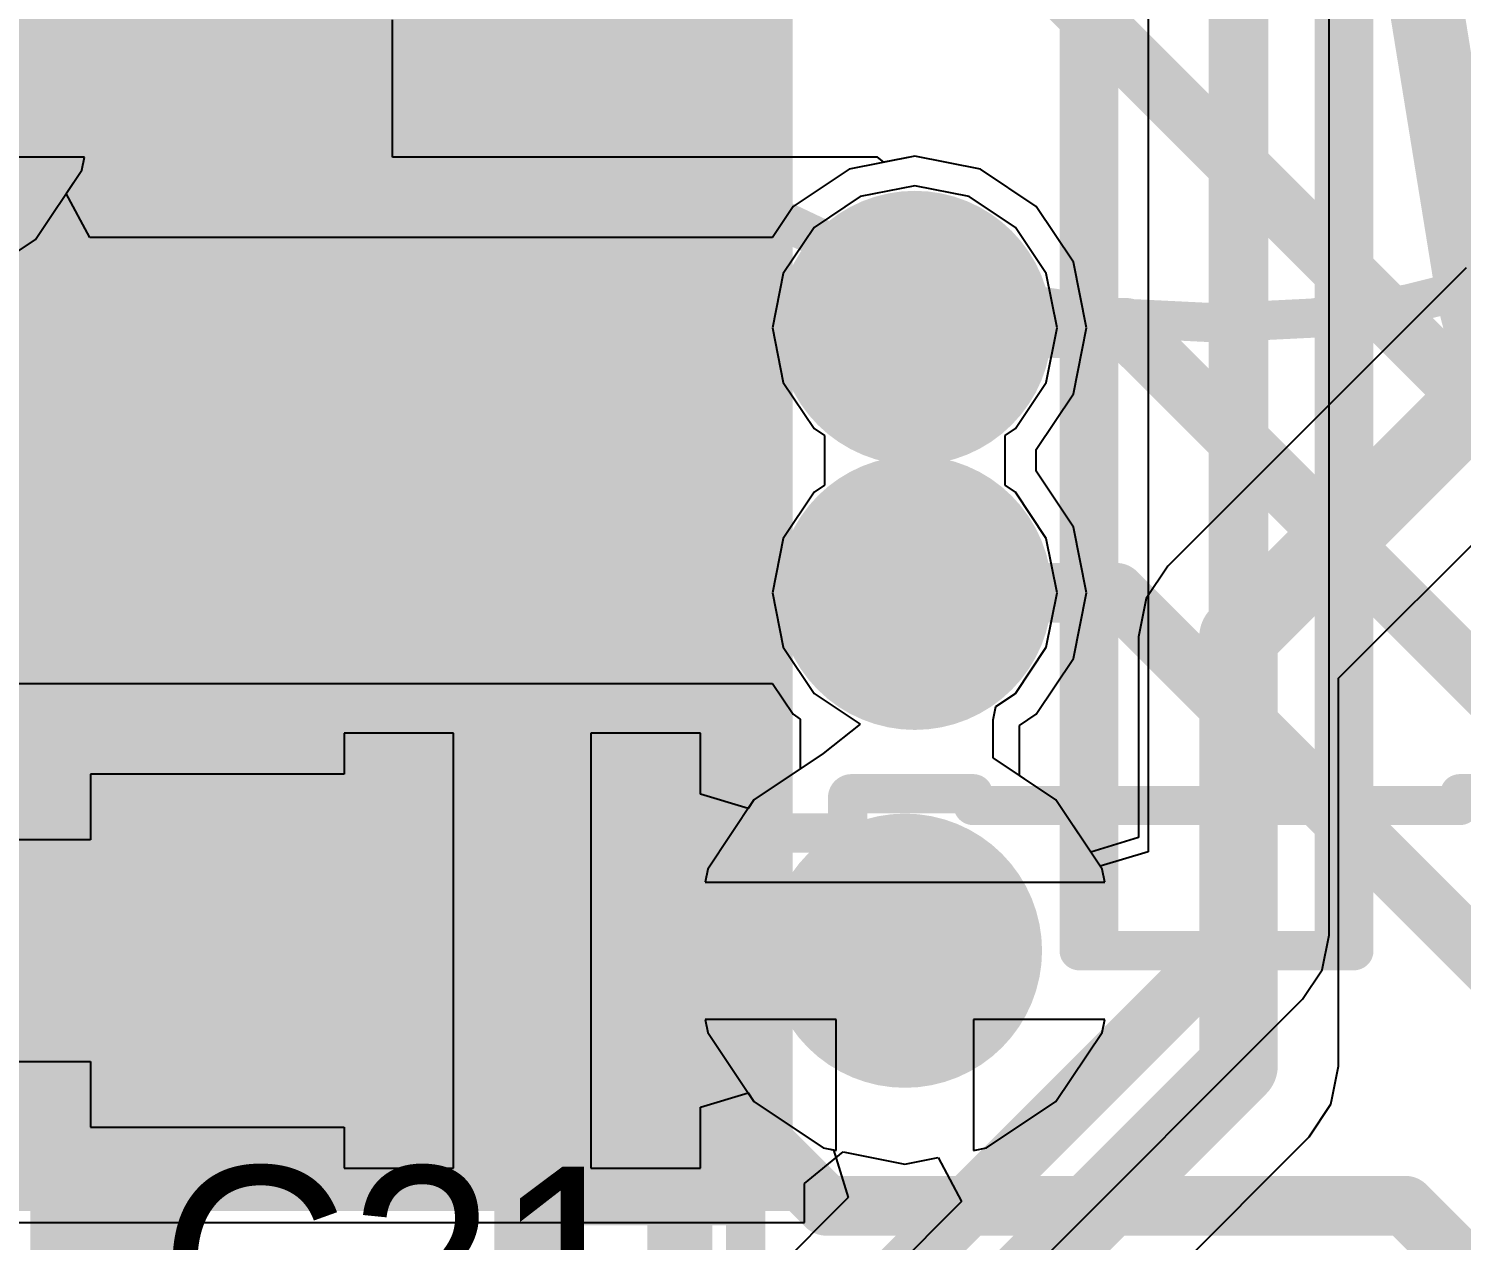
# Model space of a CAD drawing. Header units: millimetres. Extents: x 6 to 417, y 41 to 311.
# Drawn here: x 84.617 to 88.268, y 95.162 to 98.25 of the extents above; entities that cross this region are included whole.
import ezdxf

# ---------------------------------------------------------------- set-up
doc = ezdxf.new("R2010")
doc.units = ezdxf.units.MM
for name, color, linetype in [('BottomLayer', 5, 'Continuous'), ('BottomPaste', 16, 'Continuous'), ('BottomSolder', 6, 'Continuous'), ('DrillDrawing', 1, 'Continuous'), ('KeepOutLayer', 6, 'Continuous'), ('Mechanical2', 216, 'Continuous'), ('Mechanical4', 56, 'Continuous'), ('MidLayer1', 16, 'Continuous'), ('MidLayer2', 76, 'Continuous'), ('MultiLayer', 9, 'Continuous'), ('TopLayer', 1, 'Continuous'), ('TopOverlay', 2, 'Continuous'), ('TopPaste', 8, 'Continuous'), ('TopSolder', 216, 'Continuous')]:
    doc.layers.add(name, color=color, linetype=linetype)

msp = doc.modelspace()

# ---------------------------------------------------------------- linework, layer by layer
at = {"layer": 'BottomLayer'}
for p, q in [((85.544, 97.922), (85.544, 98.272)), ((86.7805, 97.922), (85.544, 97.922)), ((86.7962, 97.9091), (86.7805, 97.922)), ((86.875, 97.9248), (86.7962, 97.9091)), ((87.0425, 97.8915), (86.875, 97.9248)), ((87.1846, 97.7966), (87.0425, 97.8915)), ((87.2795, 97.6545), (87.1846, 97.7966)), ((87.3128, 97.487), (87.2795, 97.6545)), ((88.2798, 97.6402), (87.5198, 96.8802)), ((87.2795, 97.3194), (87.3128, 97.487)), ((87.1846, 97.1774), (87.2795, 97.3194)), ((87.9549, 96.5944), (88.5656, 97.2051)), ((87.1846, 97.1216), (87.1846, 97.1774)), ((87.2795, 96.9795), (87.1846, 97.1216)), ((87.3128, 96.812), (87.2795, 96.9795)), ((87.5198, 96.8802), (87.4645, 96.7975)), ((87.2795, 96.6444), (87.3128, 96.812)), ((87.4645, 96.7975), (87.4451, 96.7)), ((87.4451, 96.7), (87.4451, 96.1882)), ((87.1846, 96.5024), (87.2795, 96.6444)), ((87.9549, 95.6061), (87.9549, 96.5944)), ((87.1416, 96.4737), (87.1846, 96.5024)), ((87.1416, 96.3467), (87.1416, 96.4737)), ((87.2346, 96.2846), (87.1416, 96.3467)), ((87.3236, 96.1513), (87.2346, 96.2846)), ((87.4451, 96.1882), (87.3236, 96.1513)), ((87.9387, 95.5247), (87.9549, 95.6061)), ((87.8802, 95.4258), (87.9355, 95.5085)), ((87.9355, 95.5085), (87.9387, 95.5247)), ((87.4519, 94.9975), (87.8802, 95.4258)), ((86.594, 95.307), (86.6922, 95.3875)), ((86.6922, 95.3875), (86.85, 95.3562)), ((86.85, 95.3562), (86.9346, 95.373)), ((86.9346, 95.373), (86.9944, 95.261)), ((86.594, 95.207), (86.594, 95.307)), ((86.9944, 95.261), (85.9884, 94.2549)), ((84.494, 95.207), (86.594, 95.207))]:
    msp.add_line(p, q, dxfattribs=at)
for points, const_width in [([(84.25, 98.097), (85.54, 98.097)], 0.254), ([(83.455, 97.487), (85.54, 97.487)], 0.2), ([(87.7, 96.7), (88.46, 97.46)], 0.2), ([(83.455, 96.812), (85.55, 96.812)], 0.2), ([(87.7, 95.6061), (87.7, 96.7)], 0.2), ([(84.25, 95.9), (84.542, 96.192)], 0.254), ([(84.542, 96.192), (85.54, 96.192)], 0.254), ([(84.25, 95.849), (84.542, 95.557)], 0.254), ([(84.542, 95.557), (85.54, 95.557)], 0.254), ([(86.0939, 94), (87.7, 95.6061)], 0.2)]:
    msp.add_lwpolyline(points, dxfattribs=dict(at, const_width=const_width))
for points, const_width in [([(85.4765, 98.097, 1), (85.6035, 98.097, 1)], 0.127), ([(86.7353, 97.487, 1), (87.0147, 97.487, 1)], 0.2794), ([(85.49, 97.487, 1), (85.59, 97.487, 1)], 0.1), ([(86.7353, 96.812, 1), (87.0147, 96.812, 1)], 0.2794), ([(85.5, 96.812, 1), (85.6, 96.812, 1)], 0.1), ([(87.65, 96.7, 1), (87.75, 96.7, 1)], 0.1), ([(87.65, 96.7, 1), (87.75, 96.7, 1)], 0.1), ([(84.4785, 96.192, 1), (84.6055, 96.192, 1)], 0.127), ([(84.4785, 96.192, 1), (84.6055, 96.192, 1)], 0.127), ([(85.4765, 96.192, 1), (85.6035, 96.192, 1)], 0.127), ([(86.7103, 95.9, 1), (86.9897, 95.9, 1)], 0.2794), ([(84.4785, 95.557, 1), (84.6055, 95.557, 1)], 0.127), ([(84.4785, 95.557, 1), (84.6055, 95.557, 1)], 0.127), ([(85.4765, 95.557, 1), (85.6035, 95.557, 1)], 0.127), ([(87.65, 95.6061, 1), (87.75, 95.6061, 1)], 0.1), ([(87.65, 95.6061, 1), (87.75, 95.6061, 1)], 0.1)]:
    msp.add_lwpolyline(points, format="xyb", close=True, dxfattribs=dict(at, const_width=const_width))
for points in [[(86.444, 97.897), (86.444, 98.297), (84.644, 97.897), (84.644, 98.297)], [(86.444, 97.262), (86.444, 97.662), (84.644, 97.262), (84.644, 97.662)], [(86.444, 96.627), (86.444, 97.027), (84.644, 96.627), (84.644, 97.027)], [(86.444, 95.992), (86.444, 96.392), (84.644, 95.992), (84.644, 96.392)], [(86.444, 95.357), (86.444, 95.757), (84.644, 95.357), (84.644, 95.757)]]:
    msp.add_solid(points, dxfattribs=at)
at = {"layer": 'BottomPaste'}
for points in [[(86.394, 97.947), (86.394, 98.247), (84.694, 97.947), (84.694, 98.247)], [(86.394, 97.312), (86.394, 97.612), (84.694, 97.312), (84.694, 97.612)], [(86.394, 96.677), (86.394, 96.977), (84.694, 96.677), (84.694, 96.977)], [(86.394, 96.042), (86.394, 96.342), (84.694, 96.042), (84.694, 96.342)], [(86.394, 95.407), (86.394, 95.707), (84.694, 95.407), (84.694, 95.707)]]:
    msp.add_solid(points, dxfattribs=at)
at = {"layer": 'BottomSolder', "const_width": 0.3494}
for points in [[(86.7003, 97.487, 1), (87.0497, 97.487, 1)], [(86.7003, 96.812, 1), (87.0497, 96.812, 1)], [(86.6753, 95.9, 1), (87.0247, 95.9, 1)]]:
    msp.add_lwpolyline(points, format="xyb", close=True, dxfattribs=at)
at = {"layer": 'BottomSolder'}
for points in [[(86.564, 97.777), (86.564, 98.417), (84.524, 97.777), (84.524, 98.417)], [(86.564, 97.142), (86.564, 97.782), (84.524, 97.142), (84.524, 97.782)], [(86.564, 96.507), (86.564, 97.147), (84.524, 96.507), (84.524, 97.147)], [(86.564, 95.872), (86.564, 96.512), (84.524, 95.872), (84.524, 96.512)], [(86.564, 95.237), (86.564, 95.877), (84.524, 95.237), (84.524, 95.877)]]:
    msp.add_solid(points, dxfattribs=at)
at = {"layer": 'DrillDrawing', "const_width": 0.1}
for points in [[(119.9857, 99, -39.996351), (119.9857, 101)], [(119.9819, 99, -39.98872), (119.9819, 101)]]:
    msp.add_lwpolyline(points, format="xyb", dxfattribs=at)
at = {"layer": 'DrillDrawing', "const_width": 0.1524}
for points in [[(86.7988, 97.487, 1), (86.9512, 97.487, 1)], [(86.7988, 96.812, 1), (86.9512, 96.812, 1)], [(86.7738, 95.9, 1), (86.9262, 95.9, 1)]]:
    msp.add_lwpolyline(points, format="xyb", close=True, dxfattribs=at)
at = {"layer": 'KeepOutLayer', "const_width": 0.1}
msp.add_lwpolyline([(119.9857, 99, -39.996351), (119.9857, 101)], format="xyb", dxfattribs=at)
at = {"layer": 'Mechanical2', "const_width": 0.1}
for points in [[(85.8539, 94.9), (85.8539, 105.1)], [(86.0039, 95.25), (86.0039, 104.75)], [(86.2039, 95.35), (86.2039, 104.65)], [(86.3089, 95.35), (86.3089, 104.65)], [(86.4139, 96.96), (86.4139, 103.675)], [(86.4419, 96.96), (86.4419, 103.675)], [(86.4439, 96.96), (86.4439, 103.675)], [(86.4719, 96.96), (86.4719, 103.675)], [(87.2939, 95.9), (87.2939, 103.6)], [(87.3439, 95.9), (87.3439, 103.6)], [(87.9439, 95.9), (87.9439, 103.6)], [(87.9939, 95.9), (87.9939, 103.6)], [(85.9539, 97.4212), (85.9539, 102.5787)], [(85.0439, 98.3), (85.9539, 97.4212)], [(85.9539, 96.8), (85.9539, 97.4212)], [(85.9539, 97.4212), (86.3089, 97.0784)], [(86.3089, 97.0784), (86.5972, 96.8)], [(85.1439, 96.69), (85.1439, 96.96)], [(85.1439, 96.96), (85.2439, 96.96)], [(85.2439, 96.69), (85.2439, 96.96)], [(85.2439, 96.96), (85.2939, 96.96)], [(85.2939, 96.69), (85.2939, 96.96)], [(85.2939, 96.96), (86.0639, 96.96)], [(86.0639, 96.69), (86.0639, 96.96)], [(86.0639, 96.96), (86.3263, 96.96)], [(86.1505, 96.69), (86.1505, 96.96)], [(86.1539, 96.66), (86.1539, 96.96)], [(86.2975, 96.69), (86.2975, 96.96)], [(86.3109, 96.69), (86.3109, 96.96)], [(86.3263, 96.69), (86.3263, 96.96)], [(86.3263, 96.96), (86.4733, 96.96)], [(86.4109, 96.69), (86.4109, 96.96)], [(86.4733, 96.69), (86.4733, 96.96)], [(86.4733, 96.96), (86.5139, 96.96)], [(86.5139, 96.69), (86.5139, 96.96)], [(85.8539, 96.875), (86.0069, 96.875)], [(86.0069, 96.275), (86.0069, 96.875)], [(85.3839, 96.8), (85.3845, 96.8)], [(85.3839, 96.2), (85.3839, 96.8)], [(85.3845, 96.2), (85.3845, 96.8)], [(85.3845, 96.8), (85.5434, 96.8)], [(85.5434, 96.35), (85.5434, 96.8)], [(85.5434, 96.8), (85.6751, 96.8)], [(85.5839, 96.2), (85.5839, 96.8)], [(85.5842, 96.2), (85.5842, 96.8)], [(85.6751, 96.35), (85.6751, 96.8)], [(85.6751, 96.8), (85.7039, 96.8)], [(85.7039, 96.35), (85.7039, 96.8)], [(85.7039, 96.8), (86.0035, 96.8)], [(85.7394, 96.35), (85.7394, 96.8)], [(85.7431, 96.35), (85.7431, 96.8)], [(85.7939, 96.2), (85.7939, 96.8)], [(85.8035, 96.35), (85.8035, 96.8)], [(85.9539, 96.2), (85.9539, 96.8)], [(86.0035, 96.8), (86.3089, 96.8)], [(86.0035, 96.35), (86.0035, 96.8)], [(86.3089, 96.8), (86.5972, 96.8)], [(85.1439, 96.69), (85.2439, 96.69)], [(85.2439, 96.69), (85.2939, 96.69)], [(85.2939, 96.69), (86.0639, 96.69)], [(86.0639, 96.69), (86.3263, 96.69)], [(86.3263, 96.69), (86.4733, 96.69)], [(86.4139, 96.325), (86.4139, 96.69)], [(86.4419, 96.325), (86.4419, 96.69)], [(86.4439, 96.325), (86.4439, 96.69)], [(86.4719, 96.325), (86.4719, 96.69)], [(86.4733, 96.69), (86.5139, 96.69)], [(85.8539, 96.66), (86.1539, 96.66)], [(85.1439, 96.055), (85.1439, 96.325)], [(85.1439, 96.325), (85.2439, 96.325)], [(85.2439, 96.055), (85.2439, 96.325)], [(85.2439, 96.325), (85.2939, 96.325)], [(85.2939, 96.055), (85.2939, 96.325)], [(85.2939, 96.325), (86.0639, 96.325)], [(85.5264, 96.2), (85.5365, 96.35)], [(85.5365, 96.35), (85.5434, 96.35)], [(85.5434, 96.35), (85.6751, 96.35)], [(85.6751, 96.35), (85.7039, 96.35)], [(85.7039, 96.35), (86.0035, 96.35)], [(85.7261, 96.2), (85.7363, 96.35)], [(86.0639, 96.055), (86.0639, 96.325)], [(86.0639, 96.325), (86.3263, 96.325)], [(86.1505, 96.055), (86.1505, 96.325)], [(86.1539, 96.025), (86.1539, 96.325)], [(86.2975, 96.055), (86.2975, 96.325)], [(86.3109, 96.055), (86.3109, 96.325)], [(86.3263, 96.055), (86.3263, 96.325)], [(86.3263, 96.325), (86.4733, 96.325)], [(86.4109, 96.055), (86.4109, 96.325)], [(86.4733, 96.055), (86.4733, 96.325)], [(86.4733, 96.325), (86.5139, 96.325)], [(86.5139, 96.055), (86.5139, 96.325)], [(86.7039, 96.2), (86.7039, 96.29)], [(86.7139, 96.3), (87.0239, 96.3)], [(87.0239, 96.27), (87.0239, 96.3)], [(88.2639, 96.3), (88.5739, 96.3)], [(88.2639, 96.27), (88.2639, 96.3)], [(85.8539, 96.275), (86.0069, 96.275)], [(87.0239, 96.27), (88.2639, 96.27)], [(85.3839, 96.2), (85.3845, 96.2)], [(85.3845, 96.2), (85.5264, 96.2)], [(85.5264, 96.2), (85.7261, 96.2)], [(85.7261, 96.2), (85.7939, 96.2)], [(85.7939, 96.2), (85.9539, 96.2)], [(85.9539, 94.095), (85.9539, 96.2)], [(85.9539, 96.2), (86.3089, 96.2)], [(86.3089, 96.2), (86.7039, 96.2)], [(85.1439, 96.055), (85.2439, 96.055)], [(85.2439, 96.055), (85.2939, 96.055)], [(85.2939, 96.055), (86.0639, 96.055)], [(86.0639, 96.055), (86.3263, 96.055)], [(86.3263, 96.055), (86.4733, 96.055)], [(86.4139, 95.69), (86.4139, 96.055)], [(86.4419, 95.69), (86.4419, 96.055)], [(86.4439, 95.69), (86.4439, 96.055)], [(86.4719, 95.69), (86.4719, 96.055)], [(86.4733, 96.055), (86.5139, 96.055)], [(85.8539, 96.025), (86.1539, 96.025)], [(87.2939, 95.9), (87.9939, 95.9)], [(85.1439, 95.42), (85.1439, 95.69)], [(85.1439, 95.69), (85.2439, 95.69)], [(85.2439, 95.42), (85.2439, 95.69)], [(85.2439, 95.69), (85.2939, 95.69)], [(85.2939, 95.42), (85.2939, 95.69)], [(85.2939, 95.69), (86.0639, 95.69)], [(86.0639, 95.42), (86.0639, 95.69)], [(86.0639, 95.69), (86.3263, 95.69)], [(86.1505, 95.42), (86.1505, 95.69)], [(86.1539, 95.39), (86.1539, 95.69)], [(86.2975, 95.42), (86.2975, 95.69)], [(86.3109, 95.42), (86.3109, 95.69)], [(86.3263, 95.42), (86.3263, 95.69)], [(86.3263, 95.69), (86.4733, 95.69)], [(86.4109, 95.42), (86.4109, 95.69)], [(86.4733, 95.42), (86.4733, 95.69)], [(86.4733, 95.69), (86.5139, 95.69)], [(86.5139, 95.42), (86.5139, 95.69)], [(85.1439, 95.42), (85.2439, 95.42)], [(85.2439, 95.42), (85.2939, 95.42)], [(85.2939, 95.42), (86.0639, 95.42)], [(86.0639, 95.42), (86.3263, 95.42)], [(86.3263, 95.42), (86.4733, 95.42)], [(86.4139, 95.25), (86.4139, 95.42)], [(86.4419, 95.35), (86.4419, 95.42)], [(86.4439, 95.35), (86.4439, 95.42)], [(86.4719, 95.35), (86.4719, 95.42)], [(86.4733, 95.42), (86.5139, 95.42)], [(85.8539, 95.39), (86.1539, 95.39)], [(86.0039, 95.35), (86.4419, 95.35)], [(86.2439, 91.8), (86.2439, 95.35)], [(86.3089, 94.3), (86.3089, 95.35)], [(86.4419, 95.35), (86.4719, 95.35)], [(86.4439, 94.3), (86.4439, 95.35)], [(86.0039, 95.25), (86.4139, 95.25)]]:
    msp.add_lwpolyline(points, dxfattribs=at)
at = {"layer": 'Mechanical2'}
for points, const_width in [([(90.1439, 100, 1), (85.1439, 100, 1)], 0.1), ([(85.9289, 97.4212, 1), (85.9789, 97.4212, 1)], 0.05), ([(85.9289, 97.4212, 1), (85.9789, 97.4212, 1)], 0.05), ([(85.9289, 97.4212, 1), (85.9789, 97.4212, 1)], 0.05), ([(85.9289, 97.4212, 1), (85.9789, 97.4212, 1)], 0.05), ([(86.2839, 97.0784, 1), (86.3339, 97.0784, 1)], 0.05), ([(86.2839, 97.0784, 1), (86.3339, 97.0784, 1)], 0.05), ([(85.1189, 96.96, 1), (85.1689, 96.96, 1)], 0.05), ([(85.1189, 96.96, 1), (85.1689, 96.96, 1)], 0.05), ([(85.2189, 96.96, 1), (85.2689, 96.96, 1)], 0.05), ([(85.2189, 96.96, 1), (85.2689, 96.96, 1)], 0.05), ([(85.2189, 96.96, 1), (85.2689, 96.96, 1)], 0.05), ([(85.2689, 96.96, 1), (85.3189, 96.96, 1)], 0.05), ([(85.2689, 96.96, 1), (85.3189, 96.96, 1)], 0.05), ([(85.2689, 96.96, 1), (85.3189, 96.96, 1)], 0.05), ([(86.0389, 96.96, 1), (86.0889, 96.96, 1)], 0.05), ([(86.0389, 96.96, 1), (86.0889, 96.96, 1)], 0.05), ([(86.0389, 96.96, 1), (86.0889, 96.96, 1)], 0.05), ([(86.1255, 96.96, 1), (86.1755, 96.96, 1)], 0.05), ([(86.1289, 96.96, 1), (86.1789, 96.96, 1)], 0.05), ([(86.2725, 96.96, 1), (86.3225, 96.96, 1)], 0.05), ([(86.2859, 96.96, 1), (86.3359, 96.96, 1)], 0.05), ([(86.3013, 96.96, 1), (86.3513, 96.96, 1)], 0.05), ([(86.3013, 96.96, 1), (86.3513, 96.96, 1)], 0.05), ([(86.3013, 96.96, 1), (86.3513, 96.96, 1)], 0.05), ([(86.3859, 96.96, 1), (86.4359, 96.96, 1)], 0.05), ([(86.3889, 96.96, 1), (86.4389, 96.96, 1)], 0.05), ([(86.4169, 96.96, 1), (86.4669, 96.96, 1)], 0.05), ([(86.4189, 96.96, 1), (86.4689, 96.96, 1)], 0.05), ([(86.4469, 96.96, 1), (86.4969, 96.96, 1)], 0.05), ([(86.4483, 96.96, 1), (86.4983, 96.96, 1)], 0.05), ([(86.4483, 96.96, 1), (86.4983, 96.96, 1)], 0.05), ([(86.4483, 96.96, 1), (86.4983, 96.96, 1)], 0.05), ([(86.4889, 96.96, 1), (86.5389, 96.96, 1)], 0.05), ([(86.4889, 96.96, 1), (86.5389, 96.96, 1)], 0.05), ([(85.8289, 96.875, 1), (85.8789, 96.875, 1)], 0.05), ([(85.9819, 96.875, 1), (86.0319, 96.875, 1)], 0.05), ([(85.9819, 96.875, 1), (86.0319, 96.875, 1)], 0.05), ([(85.3589, 96.8, 1), (85.4089, 96.8, 1)], 0.05), ([(85.3589, 96.8, 1), (85.4089, 96.8, 1)], 0.05), ([(85.3595, 96.8, 1), (85.4095, 96.8, 1)], 0.05), ([(85.3595, 96.8, 1), (85.4095, 96.8, 1)], 0.05), ([(85.3595, 96.8, 1), (85.4095, 96.8, 1)], 0.05), ([(85.5184, 96.8, 1), (85.5684, 96.8, 1)], 0.05), ([(85.5184, 96.8, 1), (85.5684, 96.8, 1)], 0.05), ([(85.5184, 96.8, 1), (85.5684, 96.8, 1)], 0.05), ([(85.5589, 96.8, 1), (85.6089, 96.8, 1)], 0.05), ([(85.5592, 96.8, 1), (85.6092, 96.8, 1)], 0.05), ([(85.6501, 96.8, 1), (85.7001, 96.8, 1)], 0.05), ([(85.6501, 96.8, 1), (85.7001, 96.8, 1)], 0.05), ([(85.6501, 96.8, 1), (85.7001, 96.8, 1)], 0.05), ([(85.6789, 96.8, 1), (85.7289, 96.8, 1)], 0.05), ([(85.6789, 96.8, 1), (85.7289, 96.8, 1)], 0.05), ([(85.6789, 96.8, 1), (85.7289, 96.8, 1)], 0.05), ([(85.7144, 96.8, 1), (85.7644, 96.8, 1)], 0.05), ([(85.7181, 96.8, 1), (85.7681, 96.8, 1)], 0.05), ([(85.7689, 96.8, 1), (85.8189, 96.8, 1)], 0.05), ([(85.7785, 96.8, 1), (85.8285, 96.8, 1)], 0.05), ([(85.9289, 96.8, 1), (85.9789, 96.8, 1)], 0.05), ([(85.9289, 96.8, 1), (85.9789, 96.8, 1)], 0.05), ([(85.9785, 96.8, 1), (86.0285, 96.8, 1)], 0.05), ([(85.9785, 96.8, 1), (86.0285, 96.8, 1)], 0.05), ([(85.9785, 96.8, 1), (86.0285, 96.8, 1)], 0.05), ([(86.2839, 96.8, 1), (86.3339, 96.8, 1)], 0.05), ([(86.2839, 96.8, 1), (86.3339, 96.8, 1)], 0.05), ([(86.5722, 96.8, 1), (86.6222, 96.8, 1)], 0.05), ([(86.5722, 96.8, 1), (86.6222, 96.8, 1)], 0.05), ([(85.1189, 96.69, 1), (85.1689, 96.69, 1)], 0.05), ([(85.1189, 96.69, 1), (85.1689, 96.69, 1)], 0.05), ([(85.2189, 96.69, 1), (85.2689, 96.69, 1)], 0.05), ([(85.2189, 96.69, 1), (85.2689, 96.69, 1)], 0.05), ([(85.2189, 96.69, 1), (85.2689, 96.69, 1)], 0.05), ([(85.2689, 96.69, 1), (85.3189, 96.69, 1)], 0.05), ([(85.2689, 96.69, 1), (85.3189, 96.69, 1)], 0.05), ([(85.2689, 96.69, 1), (85.3189, 96.69, 1)], 0.05), ([(86.0389, 96.69, 1), (86.0889, 96.69, 1)], 0.05), ([(86.0389, 96.69, 1), (86.0889, 96.69, 1)], 0.05), ([(86.0389, 96.69, 1), (86.0889, 96.69, 1)], 0.05), ([(86.1255, 96.69, 1), (86.1755, 96.69, 1)], 0.05), ([(86.2725, 96.69, 1), (86.3225, 96.69, 1)], 0.05), ([(86.2859, 96.69, 1), (86.3359, 96.69, 1)], 0.05), ([(86.3013, 96.69, 1), (86.3513, 96.69, 1)], 0.05), ([(86.3013, 96.69, 1), (86.3513, 96.69, 1)], 0.05), ([(86.3013, 96.69, 1), (86.3513, 96.69, 1)], 0.05), ([(86.3859, 96.69, 1), (86.4359, 96.69, 1)], 0.05), ([(86.3889, 96.69, 1), (86.4389, 96.69, 1)], 0.05), ([(86.4169, 96.69, 1), (86.4669, 96.69, 1)], 0.05), ([(86.4189, 96.69, 1), (86.4689, 96.69, 1)], 0.05), ([(86.4469, 96.69, 1), (86.4969, 96.69, 1)], 0.05), ([(86.4483, 96.69, 1), (86.4983, 96.69, 1)], 0.05), ([(86.4483, 96.69, 1), (86.4983, 96.69, 1)], 0.05), ([(86.4483, 96.69, 1), (86.4983, 96.69, 1)], 0.05), ([(86.4889, 96.69, 1), (86.5389, 96.69, 1)], 0.05), ([(86.4889, 96.69, 1), (86.5389, 96.69, 1)], 0.05), ([(85.8289, 96.66, 1), (85.8789, 96.66, 1)], 0.05), ([(86.1289, 96.66, 1), (86.1789, 96.66, 1)], 0.05), ([(86.1289, 96.66, 1), (86.1789, 96.66, 1)], 0.05), ([(85.1189, 96.325, 1), (85.1689, 96.325, 1)], 0.05), ([(85.1189, 96.325, 1), (85.1689, 96.325, 1)], 0.05), ([(85.2189, 96.325, 1), (85.2689, 96.325, 1)], 0.05), ([(85.2189, 96.325, 1), (85.2689, 96.325, 1)], 0.05), ([(85.2189, 96.325, 1), (85.2689, 96.325, 1)], 0.05), ([(85.2689, 96.325, 1), (85.3189, 96.325, 1)], 0.05), ([(85.2689, 96.325, 1), (85.3189, 96.325, 1)], 0.05), ([(85.2689, 96.325, 1), (85.3189, 96.325, 1)], 0.05), ([(85.5115, 96.35, 1), (85.5615, 96.35, 1)], 0.05), ([(85.5115, 96.35, 1), (85.5615, 96.35, 1)], 0.05), ([(85.5184, 96.35, 1), (85.5684, 96.35, 1)], 0.05), ([(85.5184, 96.35, 1), (85.5684, 96.35, 1)], 0.05), ([(85.5184, 96.35, 1), (85.5684, 96.35, 1)], 0.05), ([(85.6501, 96.35, 1), (85.7001, 96.35, 1)], 0.05), ([(85.6501, 96.35, 1), (85.7001, 96.35, 1)], 0.05), ([(85.6501, 96.35, 1), (85.7001, 96.35, 1)], 0.05), ([(85.6789, 96.35, 1), (85.7289, 96.35, 1)], 0.05), ([(85.6789, 96.35, 1), (85.7289, 96.35, 1)], 0.05), ([(85.6789, 96.35, 1), (85.7289, 96.35, 1)], 0.05), ([(85.7113, 96.35, 1), (85.7613, 96.35, 1)], 0.05), ([(85.7144, 96.35, 1), (85.7644, 96.35, 1)], 0.05), ([(85.7181, 96.35, 1), (85.7681, 96.35, 1)], 0.05), ([(85.7785, 96.35, 1), (85.8285, 96.35, 1)], 0.05), ([(85.9785, 96.35, 1), (86.0285, 96.35, 1)], 0.05), ([(85.9785, 96.35, 1), (86.0285, 96.35, 1)], 0.05), ([(86.0389, 96.325, 1), (86.0889, 96.325, 1)], 0.05), ([(86.0389, 96.325, 1), (86.0889, 96.325, 1)], 0.05), ([(86.0389, 96.325, 1), (86.0889, 96.325, 1)], 0.05), ([(86.1255, 96.325, 1), (86.1755, 96.325, 1)], 0.05), ([(86.1289, 96.325, 1), (86.1789, 96.325, 1)], 0.05), ([(86.2725, 96.325, 1), (86.3225, 96.325, 1)], 0.05), ([(86.2859, 96.325, 1), (86.3359, 96.325, 1)], 0.05), ([(86.3013, 96.325, 1), (86.3513, 96.325, 1)], 0.05), ([(86.3013, 96.325, 1), (86.3513, 96.325, 1)], 0.05), ([(86.3013, 96.325, 1), (86.3513, 96.325, 1)], 0.05), ([(86.3859, 96.325, 1), (86.4359, 96.325, 1)], 0.05), ([(86.3889, 96.325, 1), (86.4389, 96.325, 1)], 0.05), ([(86.4169, 96.325, 1), (86.4669, 96.325, 1)], 0.05), ([(86.4189, 96.325, 1), (86.4689, 96.325, 1)], 0.05), ([(86.4469, 96.325, 1), (86.4969, 96.325, 1)], 0.05), ([(86.4483, 96.325, 1), (86.4983, 96.325, 1)], 0.05), ([(86.4483, 96.325, 1), (86.4983, 96.325, 1)], 0.05), ([(86.4483, 96.325, 1), (86.4983, 96.325, 1)], 0.05), ([(86.4889, 96.325, 1), (86.5389, 96.325, 1)], 0.05), ([(86.4889, 96.325, 1), (86.5389, 96.325, 1)], 0.05), ([(86.6789, 96.29, 1), (86.7289, 96.29, 1)], 0.05), ([(86.6789, 96.29, 1), (86.7289, 96.29, 1)], 0.05), ([(86.6889, 96.3, 1), (86.7389, 96.3, 1)], 0.05), ([(86.6889, 96.3, 1), (86.7389, 96.3, 1)], 0.05), ([(86.9989, 96.3, 1), (87.0489, 96.3, 1)], 0.05), ([(86.9989, 96.3, 1), (87.0489, 96.3, 1)], 0.05), ([(88.2389, 96.3, 1), (88.2889, 96.3, 1)], 0.05), ([(88.2389, 96.3, 1), (88.2889, 96.3, 1)], 0.05), ([(85.8289, 96.275, 1), (85.8789, 96.275, 1)], 0.05), ([(85.9819, 96.275, 1), (86.0319, 96.275, 1)], 0.05), ([(85.9819, 96.275, 1), (86.0319, 96.275, 1)], 0.05), ([(86.9989, 96.27, 1), (87.0489, 96.27, 1)], 0.05), ([(86.9989, 96.27, 1), (87.0489, 96.27, 1)], 0.05), ([(88.2389, 96.27, 1), (88.2889, 96.27, 1)], 0.05), ([(88.2389, 96.27, 1), (88.2889, 96.27, 1)], 0.05), ([(85.3589, 96.2, 1), (85.4089, 96.2, 1)], 0.05), ([(85.3589, 96.2, 1), (85.4089, 96.2, 1)], 0.05), ([(85.3595, 96.2, 1), (85.4095, 96.2, 1)], 0.05), ([(85.3595, 96.2, 1), (85.4095, 96.2, 1)], 0.05), ([(85.3595, 96.2, 1), (85.4095, 96.2, 1)], 0.05), ([(85.5014, 96.2, 1), (85.5514, 96.2, 1)], 0.05), ([(85.5014, 96.2, 1), (85.5514, 96.2, 1)], 0.05), ([(85.5014, 96.2, 1), (85.5514, 96.2, 1)], 0.05), ([(85.5589, 96.2, 1), (85.6089, 96.2, 1)], 0.05), ([(85.5592, 96.2, 1), (85.6092, 96.2, 1)], 0.05), ([(85.7011, 96.2, 1), (85.7511, 96.2, 1)], 0.05), ([(85.7011, 96.2, 1), (85.7511, 96.2, 1)], 0.05), ([(85.7011, 96.2, 1), (85.7511, 96.2, 1)], 0.05), ([(85.7689, 96.2, 1), (85.8189, 96.2, 1)], 0.05), ([(85.7689, 96.2, 1), (85.8189, 96.2, 1)], 0.05), ([(85.7689, 96.2, 1), (85.8189, 96.2, 1)], 0.05), ([(85.9289, 96.2, 1), (85.9789, 96.2, 1)], 0.05), ([(85.9289, 96.2, 1), (85.9789, 96.2, 1)], 0.05), ([(85.9289, 96.2, 1), (85.9789, 96.2, 1)], 0.05), ([(85.9289, 96.2, 1), (85.9789, 96.2, 1)], 0.05), ([(86.2839, 96.2, 1), (86.3339, 96.2, 1)], 0.05), ([(86.2839, 96.2, 1), (86.3339, 96.2, 1)], 0.05), ([(86.6789, 96.2, 1), (86.7289, 96.2, 1)], 0.05), ([(86.6789, 96.2, 1), (86.7289, 96.2, 1)], 0.05), ([(85.1189, 96.055, 1), (85.1689, 96.055, 1)], 0.05), ([(85.1189, 96.055, 1), (85.1689, 96.055, 1)], 0.05), ([(85.2189, 96.055, 1), (85.2689, 96.055, 1)], 0.05), ([(85.2189, 96.055, 1), (85.2689, 96.055, 1)], 0.05), ([(85.2189, 96.055, 1), (85.2689, 96.055, 1)], 0.05), ([(85.2689, 96.055, 1), (85.3189, 96.055, 1)], 0.05), ([(85.2689, 96.055, 1), (85.3189, 96.055, 1)], 0.05), ([(85.2689, 96.055, 1), (85.3189, 96.055, 1)], 0.05), ([(86.0389, 96.055, 1), (86.0889, 96.055, 1)], 0.05), ([(86.0389, 96.055, 1), (86.0889, 96.055, 1)], 0.05), ([(86.0389, 96.055, 1), (86.0889, 96.055, 1)], 0.05), ([(86.1255, 96.055, 1), (86.1755, 96.055, 1)], 0.05), ([(86.2725, 96.055, 1), (86.3225, 96.055, 1)], 0.05), ([(86.2859, 96.055, 1), (86.3359, 96.055, 1)], 0.05), ([(86.3013, 96.055, 1), (86.3513, 96.055, 1)], 0.05), ([(86.3013, 96.055, 1), (86.3513, 96.055, 1)], 0.05), ([(86.3013, 96.055, 1), (86.3513, 96.055, 1)], 0.05), ([(86.3859, 96.055, 1), (86.4359, 96.055, 1)], 0.05), ([(86.3889, 96.055, 1), (86.4389, 96.055, 1)], 0.05), ([(86.4169, 96.055, 1), (86.4669, 96.055, 1)], 0.05), ([(86.4189, 96.055, 1), (86.4689, 96.055, 1)], 0.05), ([(86.4469, 96.055, 1), (86.4969, 96.055, 1)], 0.05), ([(86.4483, 96.055, 1), (86.4983, 96.055, 1)], 0.05), ([(86.4483, 96.055, 1), (86.4983, 96.055, 1)], 0.05), ([(86.4483, 96.055, 1), (86.4983, 96.055, 1)], 0.05), ([(86.4889, 96.055, 1), (86.5389, 96.055, 1)], 0.05), ([(86.4889, 96.055, 1), (86.5389, 96.055, 1)], 0.05), ([(85.8289, 96.025, 1), (85.8789, 96.025, 1)], 0.05), ([(86.1289, 96.025, 1), (86.1789, 96.025, 1)], 0.05), ([(86.1289, 96.025, 1), (86.1789, 96.025, 1)], 0.05), ([(87.2689, 95.9, 1), (87.3189, 95.9, 1)], 0.05), ([(87.2689, 95.9, 1), (87.3189, 95.9, 1)], 0.05), ([(87.3189, 95.9, 1), (87.3689, 95.9, 1)], 0.05), ([(87.9189, 95.9, 1), (87.9689, 95.9, 1)], 0.05), ([(87.9689, 95.9, 1), (88.0189, 95.9, 1)], 0.05), ([(87.9689, 95.9, 1), (88.0189, 95.9, 1)], 0.05), ([(85.1189, 95.69, 1), (85.1689, 95.69, 1)], 0.05), ([(85.1189, 95.69, 1), (85.1689, 95.69, 1)], 0.05), ([(85.2189, 95.69, 1), (85.2689, 95.69, 1)], 0.05), ([(85.2189, 95.69, 1), (85.2689, 95.69, 1)], 0.05), ([(85.2189, 95.69, 1), (85.2689, 95.69, 1)], 0.05), ([(85.2689, 95.69, 1), (85.3189, 95.69, 1)], 0.05), ([(85.2689, 95.69, 1), (85.3189, 95.69, 1)], 0.05), ([(85.2689, 95.69, 1), (85.3189, 95.69, 1)], 0.05), ([(86.0389, 95.69, 1), (86.0889, 95.69, 1)], 0.05), ([(86.0389, 95.69, 1), (86.0889, 95.69, 1)], 0.05), ([(86.0389, 95.69, 1), (86.0889, 95.69, 1)], 0.05), ([(86.1255, 95.69, 1), (86.1755, 95.69, 1)], 0.05), ([(86.1289, 95.69, 1), (86.1789, 95.69, 1)], 0.05), ([(86.2725, 95.69, 1), (86.3225, 95.69, 1)], 0.05), ([(86.2859, 95.69, 1), (86.3359, 95.69, 1)], 0.05), ([(86.3013, 95.69, 1), (86.3513, 95.69, 1)], 0.05), ([(86.3013, 95.69, 1), (86.3513, 95.69, 1)], 0.05), ([(86.3013, 95.69, 1), (86.3513, 95.69, 1)], 0.05), ([(86.3859, 95.69, 1), (86.4359, 95.69, 1)], 0.05), ([(86.3889, 95.69, 1), (86.4389, 95.69, 1)], 0.05), ([(86.4169, 95.69, 1), (86.4669, 95.69, 1)], 0.05), ([(86.4189, 95.69, 1), (86.4689, 95.69, 1)], 0.05), ([(86.4469, 95.69, 1), (86.4969, 95.69, 1)], 0.05), ([(86.4483, 95.69, 1), (86.4983, 95.69, 1)], 0.05), ([(86.4483, 95.69, 1), (86.4983, 95.69, 1)], 0.05), ([(86.4483, 95.69, 1), (86.4983, 95.69, 1)], 0.05), ([(86.4889, 95.69, 1), (86.5389, 95.69, 1)], 0.05), ([(86.4889, 95.69, 1), (86.5389, 95.69, 1)], 0.05), ([(85.1189, 95.42, 1), (85.1689, 95.42, 1)], 0.05), ([(85.1189, 95.42, 1), (85.1689, 95.42, 1)], 0.05), ([(85.2189, 95.42, 1), (85.2689, 95.42, 1)], 0.05), ([(85.2189, 95.42, 1), (85.2689, 95.42, 1)], 0.05), ([(85.2189, 95.42, 1), (85.2689, 95.42, 1)], 0.05), ([(85.2689, 95.42, 1), (85.3189, 95.42, 1)], 0.05), ([(85.2689, 95.42, 1), (85.3189, 95.42, 1)], 0.05), ([(85.2689, 95.42, 1), (85.3189, 95.42, 1)], 0.05), ([(86.0389, 95.42, 1), (86.0889, 95.42, 1)], 0.05), ([(86.0389, 95.42, 1), (86.0889, 95.42, 1)], 0.05), ([(86.0389, 95.42, 1), (86.0889, 95.42, 1)], 0.05), ([(86.1255, 95.42, 1), (86.1755, 95.42, 1)], 0.05), ([(86.2725, 95.42, 1), (86.3225, 95.42, 1)], 0.05), ([(86.2859, 95.42, 1), (86.3359, 95.42, 1)], 0.05), ([(86.3013, 95.42, 1), (86.3513, 95.42, 1)], 0.05), ([(86.3013, 95.42, 1), (86.3513, 95.42, 1)], 0.05), ([(86.3013, 95.42, 1), (86.3513, 95.42, 1)], 0.05), ([(86.3859, 95.42, 1), (86.4359, 95.42, 1)], 0.05), ([(86.3889, 95.42, 1), (86.4389, 95.42, 1)], 0.05), ([(86.4169, 95.42, 1), (86.4669, 95.42, 1)], 0.05), ([(86.4189, 95.42, 1), (86.4689, 95.42, 1)], 0.05), ([(86.4469, 95.42, 1), (86.4969, 95.42, 1)], 0.05), ([(86.4483, 95.42, 1), (86.4983, 95.42, 1)], 0.05), ([(86.4483, 95.42, 1), (86.4983, 95.42, 1)], 0.05), ([(86.4483, 95.42, 1), (86.4983, 95.42, 1)], 0.05), ([(86.4889, 95.42, 1), (86.5389, 95.42, 1)], 0.05), ([(86.4889, 95.42, 1), (86.5389, 95.42, 1)], 0.05), ([(85.8289, 95.39, 1), (85.8789, 95.39, 1)], 0.05), ([(86.1289, 95.39, 1), (86.1789, 95.39, 1)], 0.05), ([(86.1289, 95.39, 1), (86.1789, 95.39, 1)], 0.05), ([(85.9789, 95.35, 1), (86.0289, 95.35, 1)], 0.05), ([(86.1789, 95.35, 1), (86.2289, 95.35, 1)], 0.05), ([(86.2189, 95.35, 1), (86.2689, 95.35, 1)], 0.05), ([(86.2839, 95.35, 1), (86.3339, 95.35, 1)], 0.05), ([(86.2839, 95.35, 1), (86.3339, 95.35, 1)], 0.05), ([(86.4169, 95.35, 1), (86.4669, 95.35, 1)], 0.05), ([(86.4169, 95.35, 1), (86.4669, 95.35, 1)], 0.05), ([(86.4169, 95.35, 1), (86.4669, 95.35, 1)], 0.05), ([(86.4189, 95.35, 1), (86.4689, 95.35, 1)], 0.05), ([(86.4189, 95.35, 1), (86.4689, 95.35, 1)], 0.05), ([(86.4469, 95.35, 1), (86.4969, 95.35, 1)], 0.05), ([(86.4469, 95.35, 1), (86.4969, 95.35, 1)], 0.05), ([(85.9789, 95.25, 1), (86.0289, 95.25, 1)], 0.05), ([(85.9789, 95.25, 1), (86.0289, 95.25, 1)], 0.05), ([(86.3889, 95.25, 1), (86.4389, 95.25, 1)], 0.05), ([(86.3889, 95.25, 1), (86.4389, 95.25, 1)], 0.05)]:
    msp.add_lwpolyline(points, format="xyb", close=True, dxfattribs=dict(at, const_width=const_width))
at = {"layer": 'Mechanical2', "const_width": 0.1}
msp.add_lwpolyline([(86.7039, 96.29, -0.414214), (86.7139, 96.3)], format="xyb", dxfattribs=at)
at = {"layer": 'Mechanical4', "const_width": 0.1}
for points in [[(89.8197, 93.6531, -0.132991), (88.0087, 99.6586)], [(89.8602, 93.7551, -0.131599), (88.0968, 99.6611)]]:
    msp.add_lwpolyline(points, format="xyb", dxfattribs=at)
at = {"layer": 'MidLayer1'}
for p, q in [((84.7591, 97.922), (84.425, 97.922)), ((84.7525, 97.8889), (84.7591, 97.922)), ((84.6346, 97.7124), (84.7525, 97.8889)), ((86.875, 97.8495), (86.7363, 97.8219)), ((87.0137, 97.8219), (86.875, 97.8495)), ((86.7363, 97.8219), (86.6186, 97.7433)), ((87.1314, 97.7433), (87.0137, 97.8219)), ((86.6186, 97.7433), (86.54, 97.6257)), ((87.21, 97.6257), (87.1314, 97.7433)), ((84.4581, 97.5945), (84.6346, 97.7124)), ((86.54, 97.6257), (86.5124, 97.487)), ((87.2376, 97.487), (87.21, 97.6257)), ((86.5124, 97.487), (86.54, 97.3482)), ((87.21, 97.3482), (87.2376, 97.487)), ((86.54, 97.3482), (86.6186, 97.2306)), ((87.1314, 97.2306), (87.21, 97.3482)), ((86.6186, 97.2306), (86.645, 97.213)), ((87.105, 97.213), (87.1314, 97.2306)), ((86.645, 97.213), (86.645, 97.086)), ((87.105, 97.086), (87.105, 97.213)), ((86.645, 97.086), (86.6186, 97.0683)), ((87.1314, 97.0683), (87.105, 97.086)), ((86.6186, 97.0683), (86.54, 96.9507)), ((87.21, 96.9507), (87.1314, 97.0683)), ((86.54, 96.9507), (86.5124, 96.812)), ((87.2376, 96.812), (87.21, 96.9507)), ((86.5124, 96.812), (86.54, 96.6732)), ((87.21, 96.6732), (87.2376, 96.812)), ((86.54, 96.6732), (86.6186, 96.5556)), ((87.1314, 96.5556), (87.21, 96.6732)), ((86.6186, 96.5556), (86.7363, 96.477)), ((87.0752, 96.4882), (87.082, 96.5226)), ((87.082, 96.5226), (87.1314, 96.5556)), ((87.0752, 96.3911), (87.0752, 96.4882)), ((86.7363, 96.477), (86.6419, 96.4025)), ((86.7363, 96.477), (86.7363, 96.477)), ((86.6419, 96.4025), (86.4654, 96.2846)), ((86.6419, 96.4025), (86.6419, 96.4025)), ((86.6419, 96.4025), (86.6419, 96.4025)), ((87.2346, 96.2846), (87.0752, 96.3911)), ((86.4654, 96.2846), (86.3475, 96.1081)), ((87.3525, 96.1081), (87.2346, 96.2846)), ((86.3475, 96.1081), (86.341, 96.075)), ((87.359, 96.075), (87.3525, 96.1081)), ((86.341, 96.075), (87.359, 96.075)), ((86.675, 95.725), (86.341, 95.725)), ((86.341, 95.725), (86.3475, 95.6919)), ((86.675, 95.391), (86.675, 95.725)), ((87.359, 95.725), (87.025, 95.725)), ((87.025, 95.725), (87.025, 95.391)), ((87.3525, 95.6919), (87.359, 95.725)), ((86.3475, 95.6919), (86.4654, 95.5154)), ((87.2346, 95.5154), (87.3525, 95.6919)), ((86.4654, 95.5154), (86.6419, 95.3975)), ((87.0581, 95.3975), (87.2346, 95.5154)), ((86.6419, 95.3975), (86.675, 95.391)), ((87.025, 95.391), (87.0581, 95.3975))]:
    msp.add_line(p, q, dxfattribs=at)
at = {"layer": 'MidLayer1', "const_width": 0.2794}
for points in [[(86.7353, 97.487, 1), (87.0147, 97.487, 1)], [(86.7353, 96.812, 1), (87.0147, 96.812, 1)], [(86.7103, 95.9, 1), (86.9897, 95.9, 1)]]:
    msp.add_lwpolyline(points, format="xyb", close=True, dxfattribs=at)
at = {"layer": 'MidLayer2'}
for points, const_width in [([(85.8, 96.875), (85.8, 104.15)], 0.4064), ([(86.275, 95.625), (86.275, 101.927)], 0.1524), ([(86.879, 98.721), (90.7, 94.9)], 0.1524), ([(86.875, 97.487), (87.413, 97.487)], 0.1524), ([(87.413, 97.487), (90.9, 94)], 0.1524), ([(84.825, 95.9), (85.8, 96.875)], 0.4064), ([(86.875, 96.812), (87.388, 96.812)], 0.1524), ([(87.388, 96.812), (90.6, 93.6)], 0.1524), ([(84.25, 95.9), (84.825, 95.9)], 0.4064), ([(84.825, 94.9189), (84.825, 95.9)], 0.4064), ([(86.275, 95.625), (86.65, 95.25)], 0.1524), ([(86.65, 95.25), (88.125, 95.25)], 0.1524), ([(88.125, 95.25), (88.825, 94.55)], 0.1524)]:
    msp.add_lwpolyline(points, dxfattribs=dict(at, const_width=const_width))
for points, const_width in [([(86.7353, 97.487, 1), (87.0147, 97.487, 1)], 0.2794), ([(86.8369, 97.487, 1), (86.9131, 97.487, 1)], 0.0762), ([(87.3749, 97.487, 1), (87.4511, 97.487, 1)], 0.0762), ([(87.3749, 97.487, 1), (87.4511, 97.487, 1)], 0.0762), ([(85.6984, 96.875, 1), (85.9016, 96.875, 1)], 0.2032), ([(85.6984, 96.875, 1), (85.9016, 96.875, 1)], 0.2032), ([(86.7353, 96.812, 1), (87.0147, 96.812, 1)], 0.2794), ([(86.8369, 96.812, 1), (86.9131, 96.812, 1)], 0.0762), ([(87.3499, 96.812, 1), (87.4261, 96.812, 1)], 0.0762), ([(87.3499, 96.812, 1), (87.4261, 96.812, 1)], 0.0762), ([(86.7103, 95.9, 1), (86.9897, 95.9, 1)], 0.2794), ([(84.7234, 95.9, 1), (84.9266, 95.9, 1)], 0.2032), ([(84.7234, 95.9, 1), (84.9266, 95.9, 1)], 0.2032), ([(84.7234, 95.9, 1), (84.9266, 95.9, 1)], 0.2032), ([(86.2369, 95.625, 1), (86.3131, 95.625, 1)], 0.0762), ([(86.2369, 95.625, 1), (86.3131, 95.625, 1)], 0.0762), ([(86.6119, 95.25, 1), (86.6881, 95.25, 1)], 0.0762), ([(86.6119, 95.25, 1), (86.6881, 95.25, 1)], 0.0762), ([(88.0869, 95.25, 1), (88.1631, 95.25, 1)], 0.0762), ([(88.0869, 95.25, 1), (88.1631, 95.25, 1)], 0.0762)]:
    msp.add_lwpolyline(points, format="xyb", close=True, dxfattribs=dict(at, const_width=const_width))
at = {"layer": 'MultiLayer', "const_width": 0.2794}
for points in [[(86.7353, 97.487, 1), (87.0147, 97.487, 1)], [(86.7353, 96.812, 1), (87.0147, 96.812, 1)], [(86.7103, 95.9, 1), (86.9897, 95.9, 1)]]:
    msp.add_lwpolyline(points, format="xyb", close=True, dxfattribs=at)
at = {"layer": 'TopLayer'}
for p, q in [((87.9306, 95.9393), (87.9306, 100.9)), ((87.4694, 100.8045), (87.4694, 96.1519)), ((84.7591, 97.922), (83.6795, 97.922)), ((84.7525, 97.8889), (84.7591, 97.922)), ((86.875, 97.9248), (86.7075, 97.8915)), ((87.0425, 97.8915), (86.875, 97.9248)), ((84.7129, 97.8296), (84.7525, 97.8889)), ((86.7075, 97.8915), (86.5654, 97.7966)), ((87.1846, 97.7966), (87.0425, 97.8915)), ((84.7727, 97.7176), (84.7129, 97.8296)), ((86.5654, 97.7966), (86.5127, 97.7176)), ((87.2795, 97.6545), (87.1846, 97.7966)), ((86.5127, 97.7176), (84.7727, 97.7176)), ((87.3128, 97.487), (87.2795, 97.6545)), ((87.2795, 97.3194), (87.3128, 97.487)), ((87.1846, 97.1774), (87.2795, 97.3194)), ((87.1846, 97.1216), (87.1846, 97.1774)), ((87.2795, 96.9795), (87.1846, 97.1216)), ((87.3128, 96.812), (87.2795, 96.9795)), ((87.2795, 96.6444), (87.3128, 96.812)), ((87.1846, 96.5024), (87.2795, 96.6444)), ((83.8173, 96.5813), (86.5127, 96.5813)), ((86.5127, 96.5813), (86.5654, 96.5024)), ((86.5654, 96.5024), (86.5834, 96.4904)), ((86.5834, 96.4904), (86.5834, 96.3634)), ((87.1416, 96.4737), (87.1846, 96.5024)), ((85.7, 96.454), (85.421, 96.454)), ((85.421, 96.454), (85.421, 96.35)), ((85.7, 95.9), (85.7, 96.454)), ((86.329, 96.454), (86.05, 96.454)), ((86.05, 96.454), (86.05, 95.9)), ((86.329, 96.2991), (86.329, 96.454)), ((87.1416, 96.3467), (87.1416, 96.4737)), ((85.421, 96.35), (84.775, 96.35)), ((84.775, 96.35), (84.775, 96.1824)), ((86.5834, 96.3634), (86.4654, 96.2846)), ((87.2346, 96.2846), (87.1416, 96.3467)), ((86.4505, 96.2622), (86.329, 96.2991)), ((86.4654, 96.2846), (86.4505, 96.2622)), ((87.3478, 96.115), (87.2346, 96.2846)), ((84.775, 96.1824), (84.5777, 96.1824)), ((87.4694, 96.1519), (87.3478, 96.115)), ((87.9131, 95.851), (87.9306, 95.9393)), ((85.7, 95.346), (85.7, 95.9)), ((86.05, 95.9), (86.05, 95.346)), ((87.8631, 95.7762), (87.9131, 95.851)), ((85.2163, 93.1295), (87.8631, 95.7762)), ((84.5777, 95.6176), (84.775, 95.6176)), ((84.775, 95.6176), (84.775, 95.45)), ((86.329, 95.5009), (86.4505, 95.5378)), ((86.4505, 95.5378), (86.4654, 95.5154)), ((86.329, 95.346), (86.329, 95.5009)), ((86.4654, 95.5154), (86.6419, 95.3975)), ((84.775, 95.45), (85.421, 95.45)), ((85.421, 95.45), (85.421, 95.346)), ((86.6419, 95.3975), (86.6684, 95.3923)), ((86.6684, 95.3923), (86.7053, 95.2707)), ((85.421, 95.346), (85.7, 95.346)), ((86.05, 95.346), (86.329, 95.346)), ((86.7053, 95.2707), (84.8245, 93.39))]:
    msp.add_line(p, q, dxfattribs=at)
for points, const_width in [([(87.7, 95.9393), (87.7, 100.9)], 0.1524), ([(83.455, 97.487), (86.875, 97.487)], 0.1524), ([(83.455, 96.812), (86.875, 96.812)], 0.1524), ([(84.25, 95.9), (85.15, 95.9)], 0.254), ([(84.9857, 93.225), (87.7, 95.9393)], 0.1524), ([(85.875, 95.9), (86.85, 95.9)], 0.254)]:
    msp.add_lwpolyline(points, dxfattribs=dict(at, const_width=const_width))
for points, const_width in [([(86.7353, 97.487, 1), (87.0147, 97.487, 1)], 0.2794), ([(86.8369, 97.487, 1), (86.9131, 97.487, 1)], 0.0762), ([(86.7353, 96.812, 1), (87.0147, 96.812, 1)], 0.2794), ([(86.8369, 96.812, 1), (86.9131, 96.812, 1)], 0.0762), ([(86.7103, 95.9, 1), (86.9897, 95.9, 1)], 0.2794), ([(85.0865, 95.9, 1), (85.2135, 95.9, 1)], 0.127), ([(85.8115, 95.9, 1), (85.9385, 95.9, 1)], 0.127), ([(86.7865, 95.9, 1), (86.9135, 95.9, 1)], 0.127), ([(87.6619, 95.9393, 1), (87.7381, 95.9393, 1)], 0.0762), ([(87.6619, 95.9393, 1), (87.7381, 95.9393, 1)], 0.0762)]:
    msp.add_lwpolyline(points, format="xyb", close=True, dxfattribs=dict(at, const_width=const_width))
for points in [[(84.925, 95.6), (85.325, 95.6), (84.925, 96.2), (85.325, 96.2)], [(85.675, 95.6), (86.075, 95.6), (85.675, 96.2), (86.075, 96.2)]]:
    msp.add_solid(points, dxfattribs=at)
at = {"layer": 'TopPaste'}
for points in [[(84.975, 95.65), (85.275, 95.65), (84.975, 96.15), (85.275, 96.15)], [(85.725, 95.65), (86.025, 95.65), (85.725, 96.15), (86.025, 96.15)]]:
    msp.add_solid(points, dxfattribs=at)
at = {"layer": 'TopSolder', "const_width": 0.3494}
for points in [[(86.7003, 97.487, 1), (87.0497, 97.487, 1)], [(86.7003, 96.812, 1), (87.0497, 96.812, 1)], [(86.6753, 95.9, 1), (87.0247, 95.9, 1)]]:
    msp.add_lwpolyline(points, format="xyb", close=True, dxfattribs=at)
at = {"layer": 'TopSolder'}
for points in [[(84.855, 95.53), (85.395, 95.53), (84.855, 96.27), (85.395, 96.27)], [(85.605, 95.53), (86.145, 95.53), (85.605, 96.27), (86.145, 96.27)]]:
    msp.add_solid(points, dxfattribs=at)

# ---------------------------------------------------------------- texts
at = {"layer": 'TopOverlay'}
msp.add_text('C21', height=0.5, rotation=360, dxfattribs=at).set_placement((84.95, 94.85))

doc.saveas('drawing.dxf')
